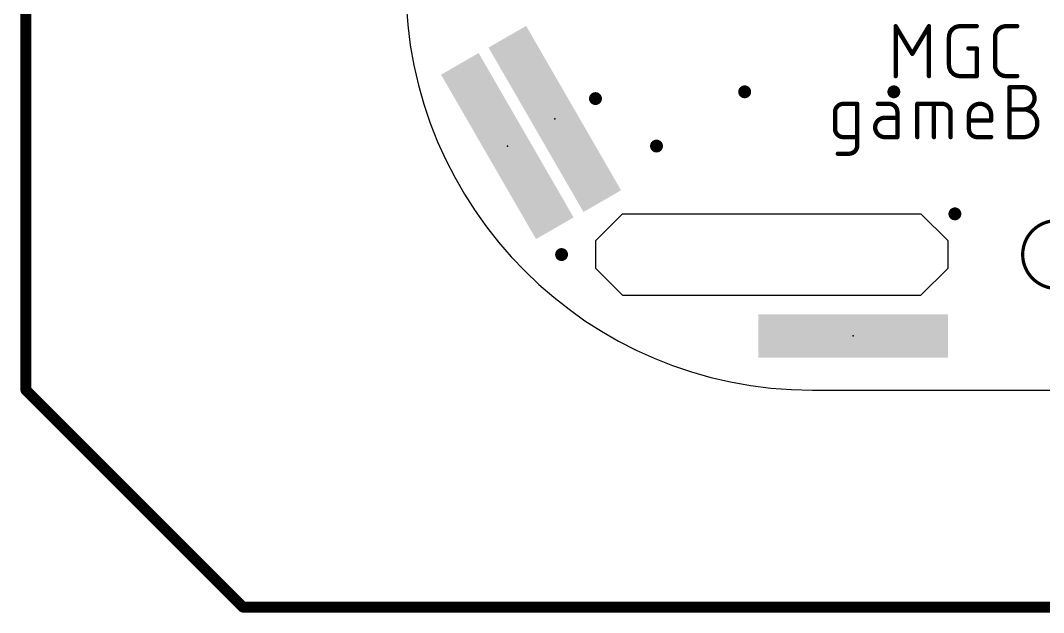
# Model space of a CAD drawing. Extents: x -1.91 to 1.91, y -2.61 to 1.61.
# Drawn here: x -1.91 to -0.024, y -2.61 to -1.518 of the extents above; entities that cross this region are included whole.
import ezdxf

# ---------------------------------------------------------------- set-up
doc = ezdxf.new("R2010")
doc.units = 0
for name, color, linetype in [('1', 22, 'CONTINUOUS'), ('18', 82, 'CONTINUOUS'), ('20', 30, 'CONTINUOUS'), ('21', 253, 'CONTINUOUS'), ('23', 7, 'CONTINUOUS')]:
    doc.layers.add(name, color=color, linetype=linetype)

# ---------------------------------------------------------------- blocks, each defined once
blk = doc.blocks.new('RECT')
blk.add_solid([(-0.5, -0.5), (0.5, -0.5), (-0.5, 0.5), (0.5, 0.5)])
blk = doc.blocks.new('ROUNDV')
at = {"const_width": 0.5}
blk.add_lwpolyline([(0, -0.25, 1), (0, 0.25, 1), (0, -0.25)], format="xyb", dxfattribs=at)

msp = doc.modelspace()

# ---------------------------------------------------------------- linework, layer by layer
at = {"layer": '1', "const_width": 0.02}
for points in [[(-1.9, -2.2), (-1.9, 1.4)], [(-1.5, -2.6), (-1.9, -2.2)], [(1.8, -2.6), (-1.5, -2.6)]]:
    msp.add_lwpolyline(points, dxfattribs=at)
at = {"layer": '1', "const_width": 0.01}
for points in [[(-1.896464, -2.196464, 1), (-1.903536, -2.203536)], [(-1.905, -2.2, 1), (-1.895, -2.2)], [(-1.5, -2.595, 1), (-1.5, -2.605)], [(-1.503536, -2.603536, 1), (-1.496464, -2.596464)]]:
    msp.add_lwpolyline(points, format="xyb", dxfattribs=at)
at = {"layer": '20'}
for p, q in [((-0.85, -1.925), (-0.8, -1.875)), ((-0.8, -1.875), (-0.25, -1.875)), ((-0.2, -1.925), (-0.25, -1.875)), ((-0.85, -1.925), (-0.85, -1.975)), ((-0.2, -1.975), (-0.2, -1.925)), ((-0.85, -1.975), (-0.8, -2.025)), ((-0.25, -2.025), (-0.2, -1.975)), ((-0.8, -2.025), (-0.25, -2.025)), ((-0.45, -2.2), (0.45, -2.2))]:
    msp.add_line(p, q, dxfattribs=at)
at = {"layer": '20', "const_width": 0.006}
msp.add_lwpolyline([(0, -2.0125, 1), (0, -1.8875, 1), (0, -2.0125)], format="xyb", dxfattribs=at)
at = {"layer": '20'}
msp.add_arc((-0.45, -1.45), 0.75, 180, 270, dxfattribs=at)
at = {"layer": '21', "const_width": 0.008}
for points in [[(-0.296631, -1.621), (-0.296631, -1.529)], [(-0.296631, -1.529), (-0.265964, -1.580111)], [(-0.265964, -1.580111), (-0.235297, -1.529)], [(-0.235297, -1.529), (-0.235297, -1.621)], [(-0.177915, -1.529), (-0.147249, -1.529)], [(-0.093069, -1.529), (-0.072624, -1.529)], [(-0.19836, -1.600556), (-0.19836, -1.549445)], [(-0.113513, -1.600556), (-0.113513, -1.549445)], [(-0.162582, -1.569889), (-0.147249, -1.569889)], [(-0.147249, -1.569889), (-0.147249, -1.621)], [(-0.147249, -1.621), (-0.177915, -1.621)], [(-0.072624, -1.621), (-0.093069, -1.621)], [(-0.086662, -1.7335), (-0.086662, -1.6415)], [(-0.086662, -1.6415), (-0.061107, -1.6415)], [(-0.393059, -1.672167), (-0.367503, -1.672167)], [(-0.367503, -1.672167), (-0.367503, -1.748833)], [(-0.308857, -1.672167), (-0.329301, -1.672167)], [(-0.256754, -1.7335), (-0.256754, -1.672167)], [(-0.256754, -1.672167), (-0.210754, -1.672167)], [(-0.226087, -1.7335), (-0.226087, -1.672167)], [(-0.086662, -1.682389), (-0.061107, -1.682389)], [(-0.408392, -1.718167), (-0.408392, -1.6875)], [(-0.293523, -1.697722), (-0.316523, -1.697722)], [(-0.293523, -1.7335), (-0.293523, -1.6875)], [(-0.195421, -1.6875), (-0.195421, -1.7335)], [(-0.161592, -1.718167), (-0.161592, -1.692611)], [(-0.120703, -1.692611), (-0.120703, -1.702833)], [(-0.120703, -1.702833), (-0.161592, -1.702833)], [(-0.367503, -1.7335), (-0.393059, -1.7335)], [(-0.316523, -1.7335), (-0.293523, -1.7335)], [(-0.120703, -1.7335), (-0.146258, -1.7335)], [(-0.061107, -1.7335), (-0.086662, -1.7335)], [(-0.382836, -1.764167), (-0.403281, -1.764167)]]:
    msp.add_lwpolyline(points, dxfattribs=at)
at = {"layer": '21'}
for points, const_width in [([(-0.294631, -1.529, 1), (-0.298631, -1.529)], 0.004), ([(-0.294916, -1.527971, 1), (-0.298346, -1.530029)], 0.004), ([(-0.233297, -1.529, 1), (-0.237297, -1.529)], 0.004), ([(-0.233582, -1.530029, 1), (-0.237012, -1.527971)], 0.004), ([(-0.177915, -1.529, 0.41421), (-0.19836, -1.549445)], 0.008), ([(-0.177915, -1.527, 1), (-0.177915, -1.531)], 0.004), ([(-0.177915, -1.531, 1), (-0.177915, -1.527)], 0.004), ([(-0.147249, -1.531, 1), (-0.147249, -1.527)], 0.004), ([(-0.093069, -1.529, 0.41421), (-0.113513, -1.549445)], 0.008), ([(-0.093069, -1.527, 1), (-0.093069, -1.531)], 0.004), ([(-0.093069, -1.531, 1), (-0.093069, -1.527)], 0.004), ([(-0.072624, -1.531, 1), (-0.072624, -1.527)], 0.004), ([(-0.19636, -1.549445, 1), (-0.20036, -1.549445)], 0.004), ([(-0.111513, -1.549445, 1), (-0.115513, -1.549445)], 0.004), ([(-0.20036, -1.549445, 1), (-0.19636, -1.549445)], 0.004), ([(-0.115513, -1.549445, 1), (-0.111513, -1.549445)], 0.004), ([(-0.267679, -1.579082, 1), (-0.264249, -1.58114)], 0.004), ([(-0.267679, -1.58114, 1), (-0.264249, -1.579082)], 0.004), ([(-0.162582, -1.567889, 1), (-0.162582, -1.571889)], 0.004), ([(-0.145249, -1.569889, 1), (-0.149249, -1.569889)], 0.004), ([(-0.147249, -1.571889, 1), (-0.147249, -1.567889)], 0.004), ([(-0.19836, -1.600556, 0.414214), (-0.177915, -1.621)], 0.008), ([(-0.19636, -1.600556, 1), (-0.20036, -1.600556)], 0.004), ([(-0.20036, -1.600556, 1), (-0.19636, -1.600556)], 0.004), ([(-0.113513, -1.600556, 0.414214), (-0.093069, -1.621)], 0.008), ([(-0.111513, -1.600556, 1), (-0.115513, -1.600556)], 0.004), ([(-0.115513, -1.600556, 1), (-0.111513, -1.600556)], 0.004), ([(-0.298631, -1.621, 1), (-0.294631, -1.621)], 0.004), ([(-0.237297, -1.621, 1), (-0.233297, -1.621)], 0.004), ([(-0.177915, -1.619, 1), (-0.177915, -1.623)], 0.004), ([(-0.177915, -1.623, 1), (-0.177915, -1.619)], 0.004), ([(-0.149249, -1.621, 1), (-0.145249, -1.621)], 0.004), ([(-0.147249, -1.623, 1), (-0.147249, -1.619)], 0.004), ([(-0.093069, -1.619, 1), (-0.093069, -1.623)], 0.004), ([(-0.093069, -1.623, 1), (-0.093069, -1.619)], 0.004), ([(-0.072624, -1.623, 1), (-0.072624, -1.619)], 0.004), ([(-0.084662, -1.6415, 1), (-0.088662, -1.6415)], 0.004), ([(-0.086662, -1.6395, 1), (-0.086662, -1.6435)], 0.004), ([(-0.061107, -1.682389, 1), (-0.061107, -1.6415)], 0.008), ([(-0.061107, -1.6395, 1), (-0.061107, -1.6435)], 0.004), ([(-0.061107, -1.6435, 1), (-0.061107, -1.6395)], 0.004), ([(-0.393059, -1.672167, 0.414211), (-0.408392, -1.6875)], 0.008), ([(-0.393059, -1.670167, 1), (-0.393059, -1.674167)], 0.004), ([(-0.393059, -1.674167, 1), (-0.393059, -1.670167)], 0.004), ([(-0.365503, -1.672167, 1), (-0.369503, -1.672167)], 0.004), ([(-0.367503, -1.674167, 1), (-0.367503, -1.670167)], 0.004), ([(-0.329301, -1.670167, 1), (-0.329301, -1.674167)], 0.004), ([(-0.293523, -1.6875, 0.414214), (-0.308857, -1.672167)], 0.008), ([(-0.308857, -1.670167, 1), (-0.308857, -1.674167)], 0.004), ([(-0.308857, -1.674167, 1), (-0.308857, -1.670167)], 0.004), ([(-0.254754, -1.672167, 1), (-0.258754, -1.672167)], 0.004), ([(-0.256754, -1.670167, 1), (-0.256754, -1.674167)], 0.004), ([(-0.224087, -1.672167, 1), (-0.228087, -1.672167)], 0.004), ([(-0.195421, -1.6875, 0.414214), (-0.210754, -1.672167)], 0.008), ([(-0.210754, -1.670167, 1), (-0.210754, -1.674167)], 0.004), ([(-0.210754, -1.674167, 1), (-0.210754, -1.670167)], 0.004), ([(-0.120703, -1.692611, 1), (-0.161592, -1.692611)], 0.008), ([(-0.086662, -1.680389, 1), (-0.086662, -1.684389)], 0.004), ([(-0.061107, -1.7335, 1), (-0.061107, -1.682389)], 0.008), ([(-0.061107, -1.680389, 1), (-0.061107, -1.684389)], 0.004), ([(-0.061107, -1.680389, 1), (-0.061107, -1.684389)], 0.004), ([(-0.061107, -1.684389, 1), (-0.061107, -1.680389)], 0.004), ([(-0.406392, -1.6875, 1), (-0.410392, -1.6875)], 0.004), ([(-0.410392, -1.6875, 1), (-0.406392, -1.6875)], 0.004), ([(-0.316523, -1.697722, 1), (-0.316523, -1.7335)], 0.008), ([(-0.316523, -1.695722, 1), (-0.316523, -1.699722)], 0.004), ([(-0.316523, -1.699722, 1), (-0.316523, -1.695722)], 0.004), ([(-0.291523, -1.6875, 1), (-0.295523, -1.6875)], 0.004), ([(-0.295523, -1.6875, 1), (-0.291523, -1.6875)], 0.004), ([(-0.293523, -1.699722, 1), (-0.293523, -1.695722)], 0.004), ([(-0.193421, -1.6875, 1), (-0.197421, -1.6875)], 0.004), ([(-0.197421, -1.6875, 1), (-0.193421, -1.6875)], 0.004), ([(-0.159592, -1.692611, 1), (-0.163592, -1.692611)], 0.004), ([(-0.163592, -1.692611, 1), (-0.159592, -1.692611)], 0.004), ([(-0.118703, -1.692611, 1), (-0.122703, -1.692611)], 0.004), ([(-0.122703, -1.692611, 1), (-0.118703, -1.692611)], 0.004), ([(-0.408392, -1.718167, 0.414214), (-0.393059, -1.7335)], 0.008), ([(-0.406392, -1.718167, 1), (-0.410392, -1.718167)], 0.004), ([(-0.410392, -1.718167, 1), (-0.406392, -1.718167)], 0.004), ([(-0.161592, -1.700833, 1), (-0.161592, -1.704833)], 0.004), ([(-0.161592, -1.718167, 0.414214), (-0.146258, -1.7335)], 0.008), ([(-0.159592, -1.718167, 1), (-0.163592, -1.718167)], 0.004), ([(-0.163592, -1.718167, 1), (-0.159592, -1.718167)], 0.004), ([(-0.122703, -1.702833, 1), (-0.118703, -1.702833)], 0.004), ([(-0.120703, -1.704833, 1), (-0.120703, -1.700833)], 0.004), ([(-0.393059, -1.7315, 1), (-0.393059, -1.7355)], 0.004), ([(-0.393059, -1.7355, 1), (-0.393059, -1.7315)], 0.004), ([(-0.367503, -1.7355, 1), (-0.367503, -1.7315)], 0.004), ([(-0.316523, -1.7315, 1), (-0.316523, -1.7355)], 0.004), ([(-0.316523, -1.7355, 1), (-0.316523, -1.7315)], 0.004), ([(-0.295523, -1.7335, 1), (-0.291523, -1.7335)], 0.004), ([(-0.293523, -1.7355, 1), (-0.293523, -1.7315)], 0.004), ([(-0.258754, -1.7335, 1), (-0.254754, -1.7335)], 0.004), ([(-0.228087, -1.7335, 1), (-0.224087, -1.7335)], 0.004), ([(-0.197421, -1.7335, 1), (-0.193421, -1.7335)], 0.004), ([(-0.146258, -1.7315, 1), (-0.146258, -1.7355)], 0.004), ([(-0.146258, -1.7355, 1), (-0.146258, -1.7315)], 0.004), ([(-0.120703, -1.7355, 1), (-0.120703, -1.7315)], 0.004), ([(-0.086662, -1.7315, 1), (-0.086662, -1.7355)], 0.004), ([(-0.088662, -1.7335, 1), (-0.084662, -1.7335)], 0.004), ([(-0.061107, -1.7315, 1), (-0.061107, -1.7355)], 0.004), ([(-0.061107, -1.7355, 1), (-0.061107, -1.7315)], 0.004), ([(-0.382836, -1.764166, 0.414216), (-0.367503, -1.748833)], 0.008), ([(-0.365503, -1.748833, 1), (-0.369503, -1.748833)], 0.004), ([(-0.369503, -1.748833, 1), (-0.365503, -1.748833)], 0.004), ([(-0.403281, -1.762167, 1), (-0.403281, -1.766167)], 0.004), ([(-0.382836, -1.762166, 1), (-0.382837, -1.766166)], 0.004), ([(-0.382836, -1.766167, 1), (-0.382836, -1.762167)], 0.004)]:
    msp.add_lwpolyline(points, format="xyb", dxfattribs=dict(at, const_width=const_width))
at = {"layer": '23'}
for p in [(-0.925, -1.7), (-1.0125, -1.75), (-0.375, -2.1)]:
    msp.add_point(p, dxfattribs=at)

# ---------------------------------------------------------------- block references
at = {"layer": '1', "xscale": 0.35, "yscale": 0.08, "rotation": 300}
for p in [(-0.925, -1.7), (-1.0125, -1.75)]:
    msp.add_blockref('RECT', p, dxfattribs=at)
at = {"layer": '1', "xscale": 0.35, "yscale": 0.08}
msp.add_blockref('RECT', (-0.375, -2.1), dxfattribs=at)
at = {"layer": '18', "xscale": 0.02378, "yscale": 0.02378}
for p in [(-0.575, -1.65), (-0.3, -1.65), (-0.85, -1.6625), (-0.7375, -1.75), (-0.1875, -1.875), (-0.9125, -1.95)]:
    msp.add_blockref('ROUNDV', p, dxfattribs=at)

doc.saveas('drawing.dxf')
